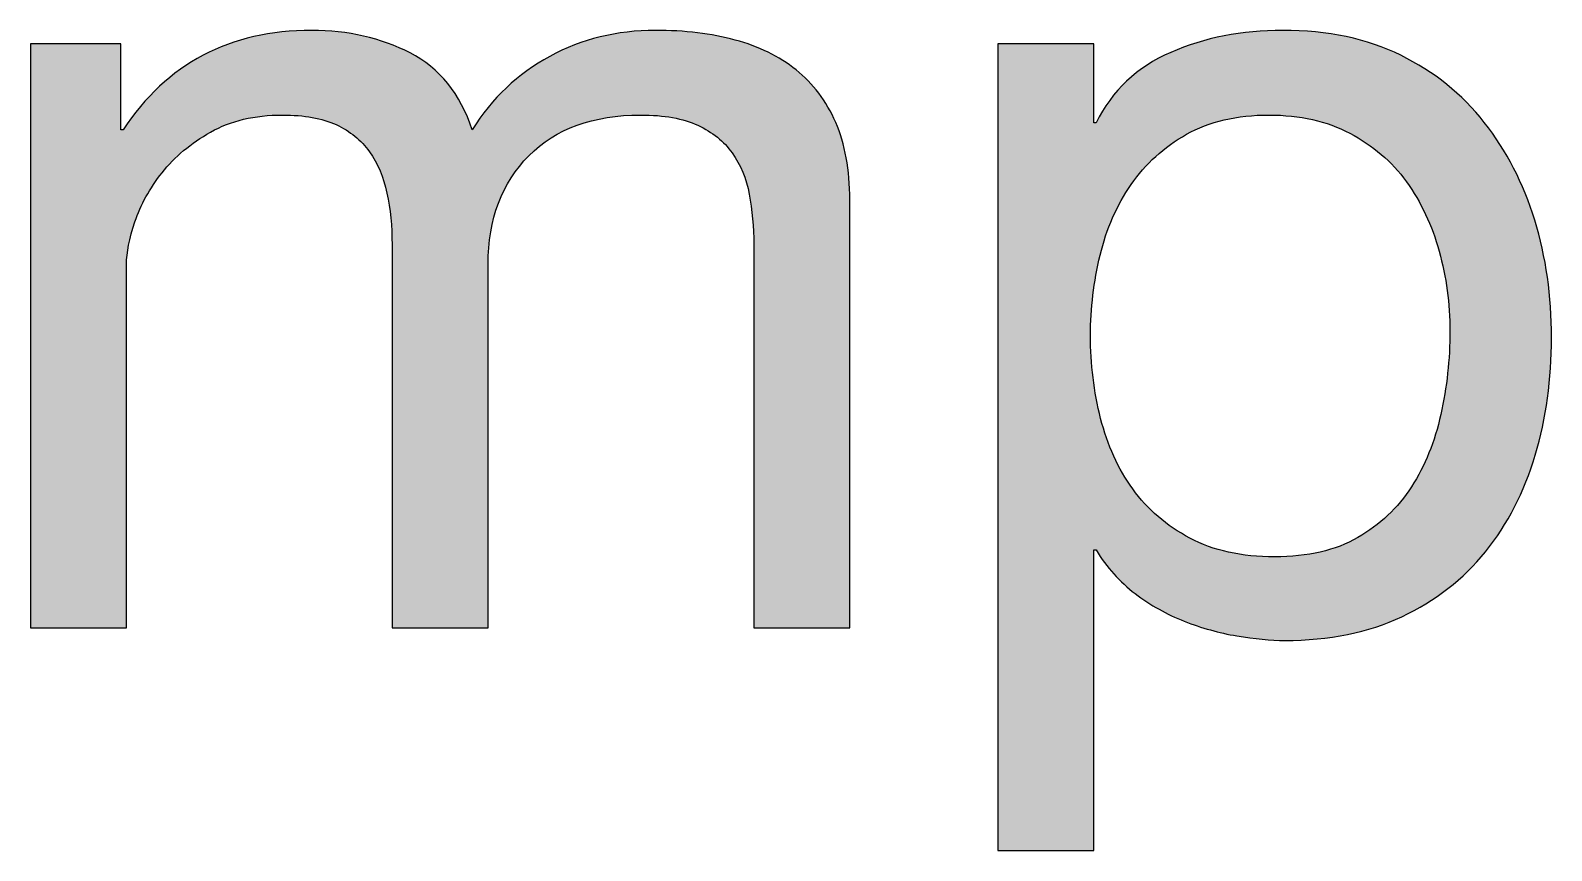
# Paper-space layout 'A2mask' of a CAD drawing. Extents: x 0 to 564, y 0 to 393.
# Drawn here: x 452.795 to 456.677, y 40.878 to 42.972 of the extents above; entities that cross this region are included whole.
import ezdxf
from ezdxf.enums import TextEntityAlignment as Align

# ---------------------------------------------------------------- set-up
doc = ezdxf.new("R2010")
doc.units = 0
doc.layers.get('0').update_dxf_attribs({"linetype": 'CONTINUOUS'})
doc.layers.get('Defpoints').update_dxf_attribs({"linetype": 'CONTINUOUS'})
doc.layers.add('JPP_Mask', color=7, linetype='CONTINUOUS')
doc.styles.add('JPP', font='arial.ttf')

# ---------------------------------------------------------------- blocks, each defined once
blk = doc.blocks.new('A2mask')
at = {"true_color": 0x004a91}
h = blk.add_hatch(color=154, dxfattribs=at)
edge = h.paths.add_edge_path()
edge.add_spline(control_points=[(453.0619, 42.4833), (453.0765, 42.5267), (453.0993, 42.5684), (453.1311, 42.6088), (453.163, 42.6493), (453.2044, 42.6837), (453.2551, 42.7126)], knot_values=[28, 28, 28, 28, 29, 29, 29, 30, 30, 30, 30], degree=3, periodic=0)
edge.add_spline(control_points=[(453.2551, 42.7126), (453.3061, 42.7414), (453.3671, 42.756), (453.4383, 42.756)], knot_values=[27, 27, 27, 27, 28, 28, 28, 28], degree=3, periodic=0)
edge.add_spline(control_points=[(453.4383, 42.756), (453.494, 42.756), (453.5397, 42.7477), (453.5752, 42.7314)], knot_values=[26, 26, 26, 26, 27, 27, 27, 27], degree=3, periodic=0)
edge.add_spline(control_points=[(453.5752, 42.7314), (453.6109, 42.7149), (453.6391, 42.692), (453.6603, 42.6622), (453.6815, 42.6324), (453.6964, 42.5973), (453.705, 42.5568), (453.7137, 42.5164), (453.718, 42.4723), (453.718, 42.4243)], knot_values=[23, 23, 23, 23, 24, 24, 24, 25, 25, 25, 26, 26, 26, 26], degree=3, periodic=0)
edge.add_spline(control_points=[(453.718, 42.4243), (453.718, 42.4243), (453.718, 41.4465), (453.718, 41.4465), (453.718, 41.4465), (453.7793, 41.4465), (453.8406, 41.4465)], knot_values=[21.5, 21.5, 21.5, 21.5, 22.5, 22.5, 22.5, 23, 23, 23, 23], degree=3, periodic=0)
edge.add_spline(control_points=[(453.8406, 41.4465), (453.9019, 41.4465), (453.9632, 41.4465), (453.9632, 41.4465), (453.9632, 41.4465), (453.9632, 41.6787), (453.9632, 41.9109)], knot_values=[20.5, 20.5, 20.5, 20.5, 21, 21, 21, 21.5, 21.5, 21.5, 21.5], degree=3, periodic=0)
edge.add_spline(control_points=[(453.9632, 41.9109), (453.9632, 42.1431), (453.9632, 42.3752), (453.9632, 42.3752), (453.9632, 42.4906), (453.998, 42.5827), (454.0672, 42.6519)], knot_values=[19, 19, 19, 19, 19.5, 19.5, 19.5, 20.5, 20.5, 20.5, 20.5], degree=3, periodic=0)
edge.add_spline(control_points=[(454.0672, 42.6519), (454.1361, 42.7212), (454.2316, 42.756), (454.3525, 42.756)], knot_values=[18, 18, 18, 18, 19, 19, 19, 19], degree=3, periodic=0)
edge.add_spline(control_points=[(454.3525, 42.756), (454.4121, 42.756), (454.4609, 42.7474), (454.4983, 42.7298)], knot_values=[17, 17, 17, 17, 18, 18, 18, 18], degree=3, periodic=0)
edge.add_spline(control_points=[(454.4983, 42.7298), (454.5357, 42.7126), (454.5649, 42.689), (454.5861, 42.6592), (454.6073, 42.6294), (454.6219, 42.5943), (454.6295, 42.5538), (454.6371, 42.5134), (454.6411, 42.4703), (454.6411, 42.4243)], knot_values=[14, 14, 14, 14, 15, 15, 15, 16, 16, 16, 17, 17, 17, 17], degree=3, periodic=0)
edge.add_spline(control_points=[(454.6411, 42.4243), (454.6411, 42.4243), (454.6411, 41.4465), (454.6411, 41.4465), (454.6411, 41.4465), (454.7023, 41.4465), (454.7635, 41.4465)], knot_values=[12.5, 12.5, 12.5, 12.5, 13.5, 13.5, 13.5, 14, 14, 14, 14], degree=3, periodic=0)
edge.add_spline(control_points=[(454.7635, 41.4465), (454.8248, 41.4465), (454.886, 41.4465), (454.886, 41.4465), (454.886, 41.4465), (454.886, 41.7198), (454.886, 41.993)], knot_values=[11.5, 11.5, 11.5, 11.5, 12, 12, 12, 12.5, 12.5, 12.5, 12.5], degree=3, periodic=0)
edge.add_spline(control_points=[(454.886, 41.993), (454.886, 42.2663), (454.886, 42.5396), (454.886, 42.5396), (454.886, 42.6165), (454.8741, 42.6824), (454.8502, 42.7371)], knot_values=[10, 10, 10, 10, 10.5, 10.5, 10.5, 11.5, 11.5, 11.5, 11.5], degree=3, periodic=0)
edge.add_spline(control_points=[(454.8502, 42.7371), (454.826, 42.7918), (454.7925, 42.8365), (454.7491, 42.8713)], knot_values=[9, 9, 9, 9, 10, 10, 10, 10], degree=3, periodic=0)
edge.add_spline(control_points=[(454.7491, 42.8713), (454.7057, 42.9057), (454.654, 42.9313), (454.5934, 42.9475)], knot_values=[8, 8, 8, 8, 9, 9, 9, 9], degree=3, periodic=0)
edge.add_spline(control_points=[(454.5934, 42.9475), (454.5328, 42.9641), (454.4652, 42.972), (454.3899, 42.972)], knot_values=[7, 7, 7, 7, 8, 8, 8, 8], degree=3, periodic=0)
edge.add_spline(control_points=[(454.3899, 42.972), (454.2919, 42.972), (454.2021, 42.9501), (454.1206, 42.9057)], knot_values=[6, 6, 6, 6, 7, 7, 7, 7], degree=3, periodic=0)
edge.add_spline(control_points=[(454.1206, 42.9057), (454.0387, 42.8617), (453.9728, 42.799), (453.9227, 42.7182)], knot_values=[5, 5, 5, 5, 6, 6, 6, 6], degree=3, periodic=0)
edge.add_spline(control_points=[(453.9227, 42.7182), (453.8919, 42.8106), (453.8392, 42.8759), (453.7644, 42.9144)], knot_values=[4, 4, 4, 4, 5, 5, 5, 5], degree=3, periodic=0)
edge.add_spline(control_points=[(453.7644, 42.9144), (453.6891, 42.9528), (453.6056, 42.972), (453.5132, 42.972)], knot_values=[3, 3, 3, 3, 4, 4, 4, 4], degree=3, periodic=0)
edge.add_spline(control_points=[(453.5132, 42.972), (453.3038, 42.972), (453.1431, 42.8875), (453.0317, 42.7182)], knot_values=[2, 2, 2, 2, 3, 3, 3, 3], degree=3, periodic=0)
edge.add_spline(control_points=[(453.0258, 42.7182), (453.0258, 42.7182), (453.0258, 42.773), (453.0258, 42.8279)], knot_values=[0.5, 0.5, 0.5, 0.5, 1, 1, 1, 1], degree=3, periodic=0)
edge.add_spline(control_points=[(453.0258, 42.8279), (453.0258, 42.8827), (453.0258, 42.9375), (453.0258, 42.9375), (453.0258, 42.9375), (453.0114, 42.9375), (452.9897, 42.9375)], knot_values=[34.749965, 34.749965, 34.749965, 34.749965, 35.249965, 35.249965, 35.249965, 35.5, 35.5, 35.5, 35.5], degree=3, periodic=0)
edge.add_spline(control_points=[(452.9897, 42.9375), (452.9681, 42.9375), (452.9393, 42.9375), (452.9105, 42.9375)], knot_values=[34.49997, 34.49997, 34.49997, 34.49997, 34.749965, 34.749965, 34.749965, 34.749965], degree=3, periodic=0)
edge.add_spline(control_points=[(452.9105, 42.9375), (452.896, 42.9375), (452.8816, 42.9375), (452.8681, 42.9375)], knot_values=[34.374972, 34.374972, 34.374972, 34.374972, 34.49997, 34.49997, 34.49997, 34.49997], degree=3, periodic=0)
edge.add_spline(control_points=[(452.8681, 42.9375), (452.8546, 42.9375), (452.842, 42.9375), (452.8312, 42.9375)], knot_values=[34.249975, 34.249975, 34.249975, 34.249975, 34.374973, 34.374973, 34.374973, 34.374973], degree=3, periodic=0)
edge.add_spline(control_points=[(452.8312, 42.9375), (452.8258, 42.9375), (452.8208, 42.9375), (452.8164, 42.9375)], knot_values=[34.187476, 34.187476, 34.187476, 34.187476, 34.249975, 34.249975, 34.249975, 34.249975], degree=3, periodic=0)
edge.add_spline(control_points=[(452.8164, 42.9375), (452.812, 42.9375), (452.8082, 42.9375), (452.8051, 42.9375)], knot_values=[34.124977, 34.124977, 34.124977, 34.124977, 34.187476, 34.187476, 34.187476, 34.187476], degree=3, periodic=0)
edge.add_spline(control_points=[(452.7952, 42.9375), (452.7952, 42.9375), (452.7952, 42.9375), (452.7952, 42.9375), (452.7952, 42.9375), (452.7952, 42.9375), (452.7952, 42.9375)], knot_values=[33.99998, 33.99998, 33.99998, 33.99998, 34.001425, 34.001425, 34.001425, 34.001445, 34.001445, 34.001445, 34.001445], degree=3, periodic=0)
edge.add_spline(control_points=[(452.7952, 42.9375), (452.7952, 42.9375), (452.7952, 42.5647), (452.7952, 42.192)], knot_values=[33.49999, 33.49999, 33.49999, 33.49999, 33.99998, 33.99998, 33.99998, 33.99998], degree=3, periodic=0)
edge.add_spline(control_points=[(452.7952, 42.192), (452.7952, 41.8192), (452.7952, 41.4465), (452.7952, 41.4465), (452.7952, 41.4465), (452.7952, 41.4465), (452.7952, 41.4465)], knot_values=[32.999023, 32.999023, 32.999023, 32.999023, 33.499013, 33.499013, 33.499013, 33.49999, 33.49999, 33.49999, 33.49999], degree=3, periodic=0)
edge.add_spline(control_points=[(452.8012, 41.4465), (452.8025, 41.4465), (452.804, 41.4465), (452.8057, 41.4465)], knot_values=[32.875002, 32.875002, 32.875002, 32.875002, 32.906252, 32.906252, 32.906252, 32.906252], degree=3, periodic=0)
edge.add_spline(control_points=[(452.8057, 41.4465), (452.809, 41.4465), (452.8131, 41.4465), (452.8178, 41.4465)], knot_values=[32.812504, 32.812504, 32.812504, 32.812504, 32.875002, 32.875002, 32.875002, 32.875002], degree=3, periodic=0)
edge.add_spline(control_points=[(452.8178, 41.4465), (452.8225, 41.4465), (452.8277, 41.4465), (452.8335, 41.4465)], knot_values=[32.750005, 32.750005, 32.750005, 32.750005, 32.812504, 32.812504, 32.812504, 32.812504], degree=3, periodic=0)
edge.add_spline(control_points=[(452.8335, 41.4465), (452.845, 41.4465), (452.8584, 41.4465), (452.8727, 41.4465)], knot_values=[32.625008, 32.625008, 32.625008, 32.625008, 32.750005, 32.750005, 32.750005, 32.750005], degree=3, periodic=0)
edge.add_spline(control_points=[(452.8727, 41.4465), (452.8871, 41.4465), (452.9024, 41.4465), (452.9178, 41.4465)], knot_values=[32.50001, 32.50001, 32.50001, 32.50001, 32.625008, 32.625008, 32.625008, 32.625008], degree=3, periodic=0)
edge.add_spline(control_points=[(452.9178, 41.4465), (452.9484, 41.4465), (452.9791, 41.4465), (453.002, 41.4465)], knot_values=[32.250015, 32.250015, 32.250015, 32.250015, 32.50001, 32.50001, 32.50001, 32.50001], degree=3, periodic=0)
edge.add_spline(control_points=[(453.002, 41.4465), (453.025, 41.4465), (453.0404, 41.4465), (453.0404, 41.4465), (453.0404, 41.4465), (453.0404, 41.4465), (453.0404, 41.4465)], knot_values=[31.999532, 31.999532, 31.999532, 31.999532, 32.249547, 32.249547, 32.249547, 32.250015, 32.250015, 32.250015, 32.250015], degree=3, periodic=0)
edge.add_spline(control_points=[(453.0404, 41.4465), (453.0404, 41.4465), (453.0404, 41.4465), (453.0404, 41.4465)], knot_values=[31.999288, 31.999288, 31.999288, 31.999288, 31.999532, 31.999532, 31.999532, 31.999532], degree=3, periodic=0)
edge.add_spline(control_points=[(453.0404, 41.4524), (453.0404, 41.4537), (453.0404, 41.4552), (453.0404, 41.4569)], knot_values=[31.937521, 31.937521, 31.937521, 31.937521, 31.953146, 31.953146, 31.953146, 31.953146], degree=3, periodic=0)
edge.add_spline(control_points=[(453.0404, 41.4569), (453.0404, 41.4603), (453.0404, 41.4645), (453.0404, 41.4694)], knot_values=[31.906272, 31.906272, 31.906272, 31.906272, 31.937521, 31.937521, 31.937521, 31.937521], degree=3, periodic=0)
edge.add_spline(control_points=[(453.0404, 41.4694), (453.0404, 41.4743), (453.0404, 41.48), (453.0404, 41.4864)], knot_values=[31.875022, 31.875022, 31.875022, 31.875022, 31.906272, 31.906272, 31.906272, 31.906272], degree=3, periodic=0)
edge.add_spline(control_points=[(453.0404, 41.4864), (453.0404, 41.4991), (453.0404, 41.5145), (453.0404, 41.5322)], knot_values=[31.812524, 31.812524, 31.812524, 31.812524, 31.875022, 31.875022, 31.875022, 31.875022], degree=3, periodic=0)
edge.add_spline(control_points=[(453.0404, 41.5322), (453.0404, 41.5498), (453.0404, 41.5698), (453.0404, 41.5916)], knot_values=[31.750025, 31.750025, 31.750025, 31.750025, 31.812524, 31.812524, 31.812524, 31.812524], degree=3, periodic=0)
edge.add_spline(control_points=[(453.0404, 41.5916), (453.0404, 41.6351), (453.0404, 41.6859), (453.0404, 41.7403)], knot_values=[31.625028, 31.625028, 31.625028, 31.625028, 31.750025, 31.750025, 31.750025, 31.750025], degree=3, periodic=0)
edge.add_spline(control_points=[(453.0404, 41.7403), (453.0404, 41.7947), (453.0404, 41.8528), (453.0404, 41.9108)], knot_values=[31.50003, 31.50003, 31.50003, 31.50003, 31.625028, 31.625028, 31.625028, 31.625028], degree=3, periodic=0)
edge.add_spline(control_points=[(453.0404, 41.9108), (453.0404, 42.0269), (453.0404, 42.143), (453.0404, 42.2301)], knot_values=[31.250035, 31.250035, 31.250035, 31.250035, 31.50003, 31.50003, 31.50003, 31.50003], degree=3, periodic=0)
edge.add_spline(control_points=[(453.0404, 42.2301), (453.0404, 42.3172), (453.0404, 42.3752), (453.0404, 42.3752), (453.0404, 42.4041), (453.0476, 42.4402), (453.0619, 42.4833)], knot_values=[30, 30, 30, 30, 30.250035, 30.250035, 30.250035, 31.250035, 31.250035, 31.250035, 31.250035], degree=3, periodic=0)
h = blk.add_hatch(color=154, dxfattribs=at)
edge = h.paths.add_edge_path(flags=16)
edge.add_spline(control_points=[(456.39, 42.4084), (456.3718, 42.4747), (456.3439, 42.5336), (456.3065, 42.5857), (456.269, 42.6377), (456.2207, 42.6788), (456.162, 42.7096), (456.1034, 42.7404), (456.0348, 42.756), (455.9559, 42.756), (455.8734, 42.756), (455.8032, 42.7394), (455.7455, 42.7069), (455.6879, 42.6741), (455.6405, 42.6314), (455.604, 42.5784), (455.5676, 42.5257), (455.5411, 42.4654), (455.5248, 42.3981), (455.5086, 42.3308), (455.5003, 42.2626), (455.5003, 42.1933), (455.5003, 42.1204), (455.5089, 42.0495), (455.5262, 41.9816), (455.5434, 41.9133), (455.5709, 41.853), (455.6083, 41.8013), (455.6458, 41.7493), (455.6945, 41.7076), (455.7541, 41.6758), (455.8138, 41.644), (455.8857, 41.628), (455.9705, 41.628), (456.055, 41.628), (456.1256, 41.6446), (456.1822, 41.6771), (456.2389, 41.7099), (456.2846, 41.753), (456.3194, 41.807), (456.3539, 41.8607), (456.379, 41.9223), (456.3943, 41.9915), (456.4099, 42.0608), (456.4175, 42.132), (456.4175, 42.2049), (456.4175, 42.2742), (456.4082, 42.3421), (456.39, 42.4084)], knot_values=[0, 0, 0, 0, 1, 1, 1, 2, 2, 2, 3, 3, 3, 4, 4, 4, 5, 5, 5, 6, 6, 6, 7, 7, 7, 8, 8, 8, 9, 9, 9, 10, 10, 10, 11, 11, 11, 12, 12, 12, 13, 13, 13, 14, 14, 14, 15, 15, 15, 16, 16, 16, 16], degree=3, periodic=0)
edge = h.paths.add_edge_path()
edge.add_spline(control_points=[(455.5089, 42.9375), (455.5089, 42.9375), (455.5089, 42.7358), (455.5089, 42.7358), (455.5089, 42.7358), (455.5146, 42.7358), (455.5146, 42.7358), (455.555, 42.8183), (455.6186, 42.8786), (455.7051, 42.916), (455.7916, 42.9535), (455.8867, 42.972), (455.9907, 42.972), (456.106, 42.972), (456.2064, 42.9508), (456.2919, 42.9087), (456.3774, 42.8663), (456.4486, 42.8093), (456.5053, 42.7371), (456.562, 42.6648), (456.605, 42.5817), (456.6339, 42.4876), (456.6627, 42.3935), (456.6769, 42.2934), (456.6769, 42.1877), (456.6769, 42.082), (456.663, 41.9819), (456.6352, 41.8878), (456.6073, 41.7934), (456.5649, 41.7112), (456.5083, 41.6413), (456.4516, 41.5711), (456.3804, 41.5157), (456.2949, 41.4753), (456.2094, 41.4349), (456.1097, 41.4147), (455.9963, 41.4147), (455.9599, 41.4147), (455.9188, 41.4186), (455.8737, 41.4263), (455.8287, 41.4339), (455.7839, 41.4465), (455.7395, 41.4637), (455.6955, 41.4809), (455.6537, 41.5045), (455.6143, 41.5343), (455.5749, 41.5641), (455.5417, 41.6012), (455.5146, 41.6456), (455.5146, 41.6456), (455.5089, 41.6456), (455.5089, 41.6456), (455.5089, 41.6456), (455.5089, 40.8782), (455.5089, 40.8782), (455.5089, 40.8782), (455.2637, 40.8782), (455.2637, 40.8782), (455.2637, 40.8782), (455.2637, 42.9375), (455.2637, 42.9375), (455.2637, 42.9375), (455.5089, 42.9375), (455.5089, 42.9375)], knot_values=[0, 0, 0, 0, 1, 1, 1, 2, 2, 2, 3, 3, 3, 4, 4, 4, 5, 5, 5, 6, 6, 6, 7, 7, 7, 8, 8, 8, 9, 9, 9, 10, 10, 10, 11, 11, 11, 12, 12, 12, 13, 13, 13, 14, 14, 14, 15, 15, 15, 16, 16, 16, 17, 17, 17, 18, 18, 18, 19, 19, 19, 20, 20, 20, 21, 21, 21, 21], degree=3, periodic=0)
at = {"layer": 'Defpoints', "color": 154, "true_color": 0x004a91}
for points, knots in [([(453.0258, 42.9375), (453.0258, 42.9375), (453.0258, 42.7182), (453.0258, 42.7182), (453.0258, 42.7182), (453.0317, 42.7182), (453.0317, 42.7182), (453.1431, 42.8875), (453.3038, 42.972), (453.5132, 42.972), (453.6056, 42.972), (453.6891, 42.9528), (453.7644, 42.9144), (453.8392, 42.8759), (453.8919, 42.8106), (453.9227, 42.7182), (453.9728, 42.799), (454.0387, 42.8617), (454.1206, 42.9057), (454.2021, 42.9501), (454.2919, 42.972), (454.3899, 42.972), (454.4652, 42.972), (454.5328, 42.9641), (454.5934, 42.9475), (454.654, 42.9313), (454.7057, 42.9057), (454.7491, 42.8713), (454.7925, 42.8365), (454.826, 42.7918), (454.8502, 42.7371), (454.8741, 42.6824), (454.886, 42.6165), (454.886, 42.5396), (454.886, 42.5396), (454.886, 41.4465), (454.886, 41.4465), (454.886, 41.4465), (454.6411, 41.4465), (454.6411, 41.4465), (454.6411, 41.4465), (454.6411, 42.4243), (454.6411, 42.4243), (454.6411, 42.4703), (454.6371, 42.5134), (454.6295, 42.5538), (454.6219, 42.5943), (454.6073, 42.6294), (454.5861, 42.6592), (454.5649, 42.689), (454.5357, 42.7126), (454.4983, 42.7298), (454.4609, 42.7474), (454.4121, 42.756), (454.3525, 42.756), (454.2316, 42.756), (454.1361, 42.7212), (454.0672, 42.6519), (453.998, 42.5827), (453.9632, 42.4906), (453.9632, 42.3752), (453.9632, 42.3752), (453.9632, 41.4465), (453.9632, 41.4465), (453.9632, 41.4465), (453.718, 41.4465), (453.718, 41.4465), (453.718, 41.4465), (453.718, 42.4243), (453.718, 42.4243), (453.718, 42.4723), (453.7137, 42.5164), (453.705, 42.5568), (453.6964, 42.5973), (453.6815, 42.6324), (453.6603, 42.6622), (453.6391, 42.692), (453.6109, 42.7149), (453.5752, 42.7314), (453.5397, 42.7477), (453.494, 42.756), (453.4383, 42.756), (453.3671, 42.756), (453.3061, 42.7414), (453.2551, 42.7126), (453.2044, 42.6837), (453.163, 42.6493), (453.1311, 42.6088), (453.0993, 42.5684), (453.0765, 42.5267), (453.0619, 42.4833), (453.0476, 42.4402), (453.0404, 42.4041), (453.0404, 42.3752), (453.0404, 42.3752), (453.0404, 41.4465), (453.0404, 41.4465), (453.0404, 41.4465), (452.7952, 41.4465), (452.7952, 41.4465), (452.7952, 41.4465), (452.7952, 42.9375), (452.7952, 42.9375), (452.7952, 42.9375), (453.0258, 42.9375), (453.0258, 42.9375)], [0, 0, 0, 0, 1, 1, 1, 2, 2, 2, 3, 3, 3, 4, 4, 4, 5, 5, 5, 6, 6, 6, 7, 7, 7, 8, 8, 8, 9, 9, 9, 10, 10, 10, 11, 11, 11, 12, 12, 12, 13, 13, 13, 14, 14, 14, 15, 15, 15, 16, 16, 16, 17, 17, 17, 18, 18, 18, 19, 19, 19, 20, 20, 20, 21, 21, 21, 22, 22, 22, 23, 23, 23, 24, 24, 24, 25, 25, 25, 26, 26, 26, 27, 27, 27, 28, 28, 28, 29, 29, 29, 30, 30, 30, 31, 31, 31, 32, 32, 32, 33, 33, 33, 34, 34, 34, 35, 35, 35, 35]), ([(455.5089, 42.9375), (455.5089, 42.9375), (455.5089, 42.7358), (455.5089, 42.7358), (455.5089, 42.7358), (455.5146, 42.7358), (455.5146, 42.7358), (455.555, 42.8183), (455.6186, 42.8786), (455.7051, 42.916), (455.7916, 42.9535), (455.8867, 42.972), (455.9907, 42.972), (456.106, 42.972), (456.2064, 42.9508), (456.2919, 42.9087), (456.3774, 42.8663), (456.4486, 42.8093), (456.5053, 42.7371), (456.562, 42.6648), (456.605, 42.5817), (456.6339, 42.4876), (456.6627, 42.3935), (456.6769, 42.2934), (456.6769, 42.1877), (456.6769, 42.082), (456.663, 41.9819), (456.6352, 41.8878), (456.6073, 41.7934), (456.5649, 41.7112), (456.5083, 41.6413), (456.4516, 41.5711), (456.3804, 41.5157), (456.2949, 41.4753), (456.2094, 41.4349), (456.1097, 41.4147), (455.9963, 41.4147), (455.9599, 41.4147), (455.9188, 41.4186), (455.8737, 41.4263), (455.8287, 41.4339), (455.7839, 41.4465), (455.7395, 41.4637), (455.6955, 41.4809), (455.6537, 41.5045), (455.6143, 41.5343), (455.5749, 41.5641), (455.5417, 41.6012), (455.5146, 41.6456), (455.5146, 41.6456), (455.5089, 41.6456), (455.5089, 41.6456), (455.5089, 41.6456), (455.5089, 40.8782), (455.5089, 40.8782), (455.5089, 40.8782), (455.2637, 40.8782), (455.2637, 40.8782), (455.2637, 40.8782), (455.2637, 42.9375), (455.2637, 42.9375), (455.2637, 42.9375), (455.5089, 42.9375), (455.5089, 42.9375)], [0, 0, 0, 0, 1, 1, 1, 2, 2, 2, 3, 3, 3, 4, 4, 4, 5, 5, 5, 6, 6, 6, 7, 7, 7, 8, 8, 8, 9, 9, 9, 10, 10, 10, 11, 11, 11, 12, 12, 12, 13, 13, 13, 14, 14, 14, 15, 15, 15, 16, 16, 16, 17, 17, 17, 18, 18, 18, 19, 19, 19, 20, 20, 20, 21, 21, 21, 21]), ([(456.39, 42.4084), (456.3718, 42.4747), (456.3439, 42.5336), (456.3065, 42.5857), (456.269, 42.6377), (456.2207, 42.6788), (456.162, 42.7096), (456.1034, 42.7404), (456.0348, 42.756), (455.9559, 42.756), (455.8734, 42.756), (455.8032, 42.7394), (455.7455, 42.7069), (455.6879, 42.6741), (455.6405, 42.6314), (455.604, 42.5784), (455.5676, 42.5257), (455.5411, 42.4654), (455.5248, 42.3981), (455.5086, 42.3308), (455.5003, 42.2626), (455.5003, 42.1933), (455.5003, 42.1204), (455.5089, 42.0495), (455.5262, 41.9816), (455.5434, 41.9133), (455.5709, 41.853), (455.6083, 41.8013), (455.6458, 41.7493), (455.6945, 41.7076), (455.7541, 41.6758), (455.8138, 41.644), (455.8857, 41.628), (455.9705, 41.628), (456.055, 41.628), (456.1256, 41.6446), (456.1822, 41.6771), (456.2389, 41.7099), (456.2846, 41.753), (456.3194, 41.807), (456.3539, 41.8607), (456.379, 41.9223), (456.3943, 41.9915), (456.4099, 42.0608), (456.4175, 42.132), (456.4175, 42.2049), (456.4175, 42.2742), (456.4082, 42.3421), (456.39, 42.4084)], [0, 0, 0, 0, 1, 1, 1, 2, 2, 2, 3, 3, 3, 4, 4, 4, 5, 5, 5, 6, 6, 6, 7, 7, 7, 8, 8, 8, 9, 9, 9, 10, 10, 10, 11, 11, 11, 12, 12, 12, 13, 13, 13, 14, 14, 14, 15, 15, 15, 16, 16, 16, 16])]:
    blk.add_open_spline(points, degree=3, knots=knots, dxfattribs=at)
at = {"color": 7, "style": 'JPP'}
for tag, p in [('Client', (516.6, 80.5)), ('Project1', (516.6, 63)), ('Project2', (516.6, 57.75)), ('Project3', (516.6, 52.5)), ('Title1', (516.6, 40.25)), ('Title2', (516.6, 35)), ('Title3', (516.6, 29.75)), ('Status', (441, 5.25))]:
    blk.add_attdef(tag, text='', height=2.5, dxfattribs=at).set_placement(p, align=Align.MIDDLE_LEFT)
at = {"color": 2, "style": 'JPP'}
for tag, p in [('Scale', (460.25, 17.5)), ('Checked', (523.25, 17.5)), ('Drawn', (491.75, 17.5)), ('Date', (554.75, 17.5))]:
    blk.add_attdef(tag, text='', height=1.4, dxfattribs=at).set_placement(p, align=Align.MIDDLE_CENTER)
at = {"color": 6, "style": 'JPP'}
for tag, p in [('Ref', (504, 5.25)), ('DrgNo.', (533.4, 5.25))]:
    blk.add_attdef(tag, text='', height=2.8, dxfattribs=at).set_placement(p, align=Align.MIDDLE_LEFT)
blk.add_attdef('Rev', text='', height=2.8, dxfattribs=at).set_placement((557.3923, 5.25), align=Align.MIDDLE_CENTER)

psp = doc.layouts.new('A2mask')

# ---------------------------------------------------------------- block references
at = {"layer": 'JPP_Mask'}
psp.add_blockref('A2mask', (0, 0), dxfattribs=at)

doc.saveas('drawing.dxf')
